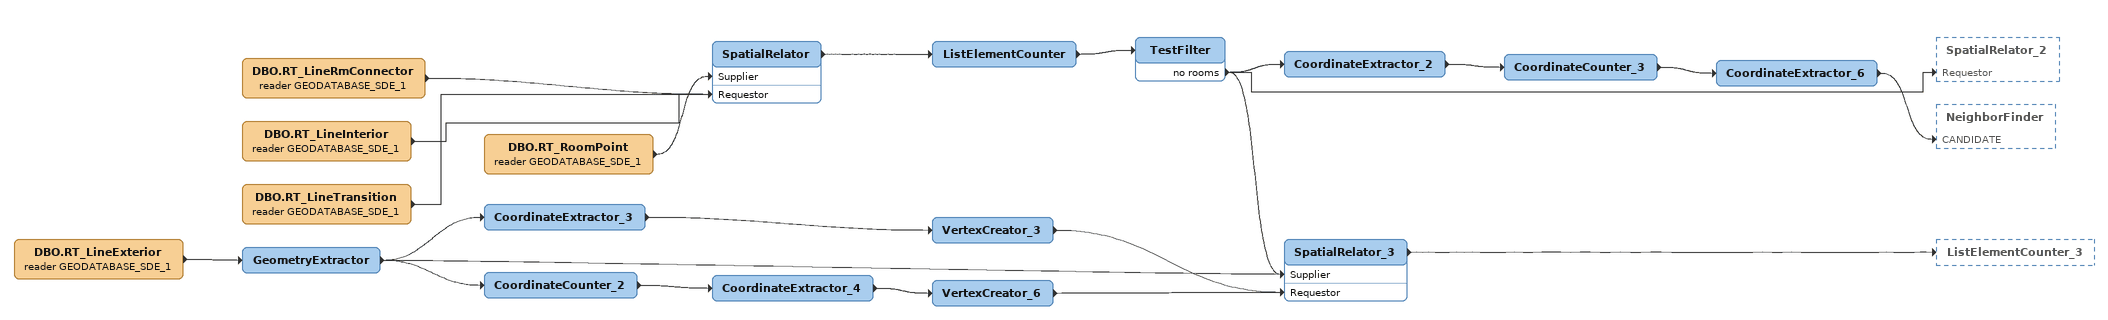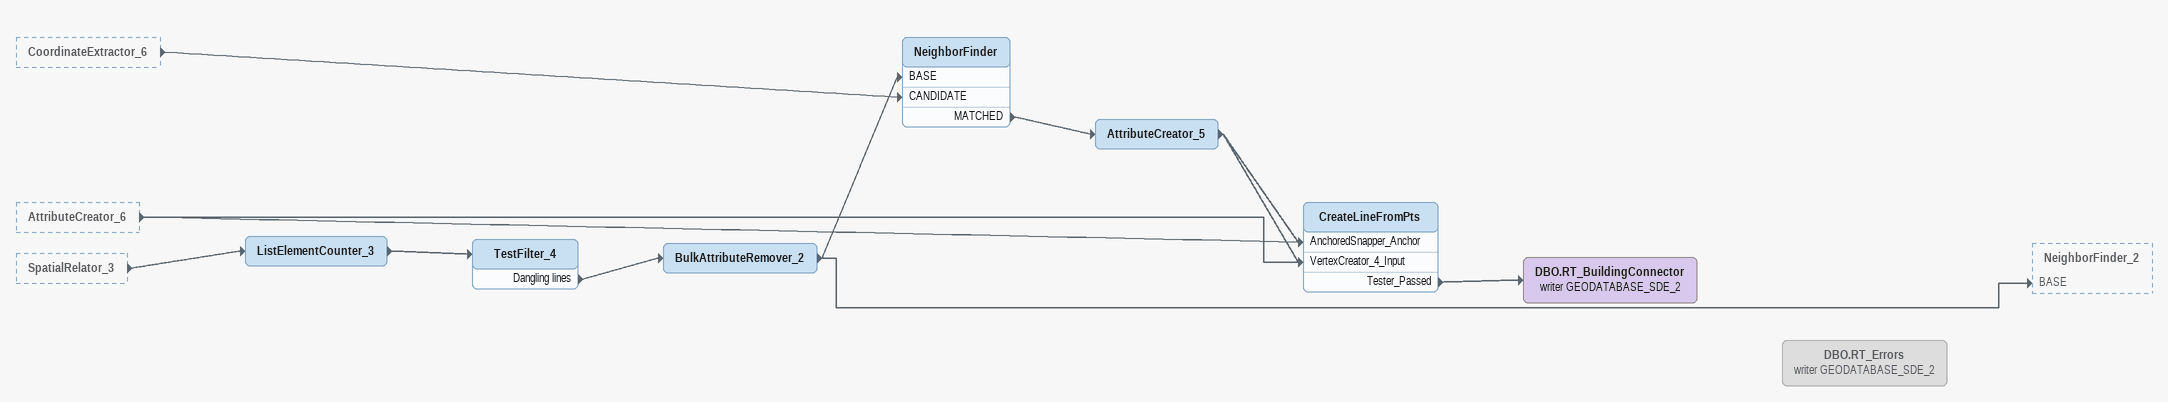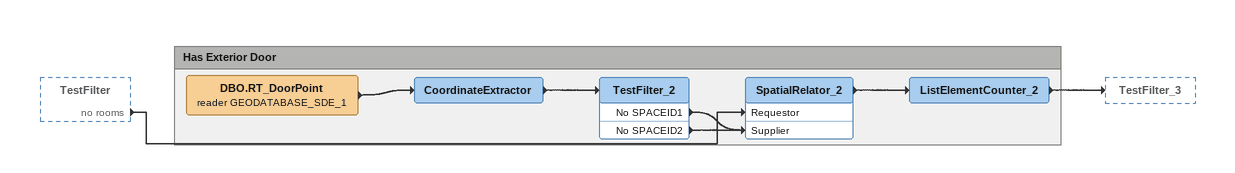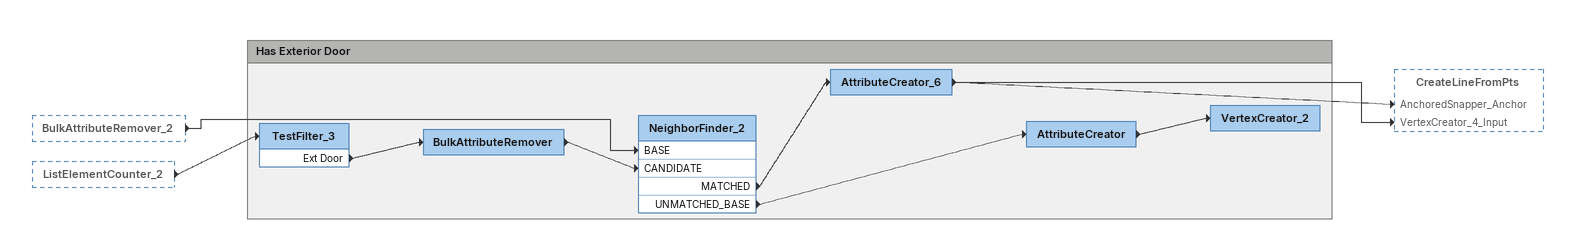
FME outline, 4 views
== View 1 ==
DBO.RT_LineExterior (reader GEODATABASE_SDE_1)
    -> GeometryExtractor
GeometryExtractor
    -> CoordinateExtractor_3
    -> SpatialRelator_3 [Supplier]
    -> CoordinateCounter_2
CoordinateExtractor_3
    -> VertexCreator_3
VertexCreator_3
    -> SpatialRelator_3 [Requestor]
CoordinateCounter_2
    -> CoordinateExtractor_4
CoordinateExtractor_4
    -> VertexCreator_6
VertexCreator_6
    -> SpatialRelator_3 [Requestor]
DBO.RT_LineRmConnector (reader GEODATABASE_SDE_1)
    -> SpatialRelator [Requestor]
DBO.RT_LineInterior (reader GEODATABASE_SDE_1)
    -> SpatialRelator [Requestor]
DBO.RT_LineTransition (reader GEODATABASE_SDE_1)
    -> SpatialRelator [Requestor]
DBO.RT_RoomPoint (reader GEODATABASE_SDE_1)
    -> SpatialRelator [Supplier]
SpatialRelator
    -> ListElementCounter
ListElementCounter
    -> TestFilter
TestFilter
    no rooms -> SpatialRelator_2 [Requestor]
    no rooms -> SpatialRelator_3 [Supplier]
    no rooms -> CoordinateExtractor_2
CoordinateExtractor_2
    -> CoordinateCounter_3
CoordinateCounter_3
    -> CoordinateExtractor_6
CoordinateExtractor_6
    -> NeighborFinder [CANDIDATE]
SpatialRelator_3
    -> ListElementCounter_3

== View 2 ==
CoordinateExtractor_6 [outside]
    -> NeighborFinder [CANDIDATE]
AttributeCreator_6 [outside]
    -> CreateLineFromPts [AnchoredSnapper_Anchor]
    -> CreateLineFromPts [VertexCreator_4_Input]
SpatialRelator_3 [outside]
    -> ListElementCounter_3
ListElementCounter_3
    -> TestFilter_4
TestFilter_4
    Dangling lines -> BulkAttributeRemover_2
BulkAttributeRemover_2
    -> NeighborFinder [BASE]
    -> NeighborFinder_2 [BASE]
NeighborFinder
    MATCHED -> AttributeCreator_5
AttributeCreator_5
    -> CreateLineFromPts [AnchoredSnapper_Anchor]
    -> CreateLineFromPts [VertexCreator_4_Input]
CreateLineFromPts
    Tester_Passed -> DBO.RT_BuildingConnector (writer GEODATABASE_SDE_2)
DBO.RT_BuildingConnector (writer GEODATABASE_SDE_2)
DBO.RT_Errors (writer GEODATABASE_SDE_2) [off]

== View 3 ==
TestFilter [outside]
    no rooms -> SpatialRelator_2 [Requestor]

Bookmark: Has Exterior Door
DBO.RT_DoorPoint (reader GEODATABASE_SDE_1)
    -> CoordinateExtractor
CoordinateExtractor
    -> TestFilter_2
TestFilter_2
    No SPACEID1 -> SpatialRelator_2 [Supplier]
    No SPACEID2 -> SpatialRelator_2 [Supplier]
SpatialRelator_2
    -> ListElementCounter_2
ListElementCounter_2
    -> TestFilter_3

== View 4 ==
BulkAttributeRemover_2 [outside]
    -> NeighborFinder_2 [BASE]
ListElementCounter_2 [outside]
    -> TestFilter_3

Bookmark: Has Exterior Door
TestFilter_3
    Ext Door -> BulkAttributeRemover
BulkAttributeRemover
    -> NeighborFinder_2 [CANDIDATE]
NeighborFinder_2
    MATCHED -> AttributeCreator_6
    UNMATCHED_BASE -> AttributeCreator
AttributeCreator_6
    -> CreateLineFromPts [AnchoredSnapper_Anchor]
    -> CreateLineFromPts [VertexCreator_4_Input]
AttributeCreator
    -> VertexCreator_2
VertexCreator_2
